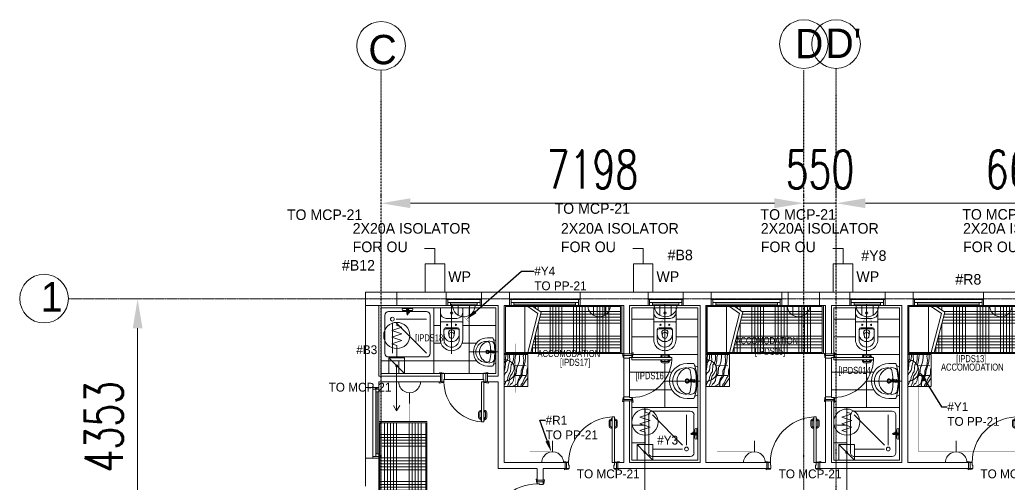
# Model space of a CAD drawing. Header units: metres. Extents: x 85953 to 212055, y -1481497 to -1363692.
# Drawn here: x 94462 to 111294, y -1373723 to -1365834 of the extents above; entities that cross this region are included whole.
import ezdxf
from ezdxf import colors
from ezdxf.entities.mleader import LeaderData, LeaderLine
from ezdxf.math import Vec2, Vec3

# ---------------------------------------------------------------- set-up
doc = ezdxf.new("R2010")
doc.units = ezdxf.units.M
doc.linetypes.add('CENTER', pattern=[2, 1.25, -0.25, 0.25, -0.25])
doc.linetypes.add('DASHDOT', pattern=[25.4, 12.7, -6.35, 0, -6.35])
doc.layers.get('Defpoints').update_dxf_attribs({"lineweight": 0})
for name, color, linetype, lineweight in [('72_EGR_BASE_TEXT', 8, 'Continuous', 0), ('Aluminum', 8, 'Continuous', 0), ('AxisBalloons_2', 8, 'Continuous', 0), ('car', 8, 'Continuous', 0), ('Dims', 8, 'Continuous', 0), ('Medical Equipment and Furniture', 8, 'Continuous', 0), ('Proj', 8, 'Continuous', 0), ('SANIT', 8, 'Continuous', 0), ('Structure', 8, 'Continuous', 9), ('TEXT', 8, 'Continuous', 0), ('Tiles', 8, 'Continuous', 0), ('Walls', 8, 'Continuous', 0), ('Wooden Joinery', 8, 'Continuous', 0)]:
    doc.layers.add(name, color=color, linetype=linetype, lineweight=lineweight)
doc.layers.add('AMA-SO-POWER', color=7, linetype='Continuous', true_color=0x487e3e)
doc.layers.add('axes', color=8, linetype='Continuous')
for name, color, linetype, lineweight, true_color in [('E-POWR', 7, 'Continuous', 9, 0x487e3e), ('E-POWR-IDEN _1-100_', 7, 'Continuous', 9, 0x487e3e), ('E-PW', 7, 'Continuous', 9, 0x487e3e), ('EXF', 7, 'Continuous', 0, 0x487e3e)]:
    doc.layers.add(name, color=color, linetype=linetype, lineweight=lineweight, true_color=true_color)
doc.styles.add('DIMENSION', font='romans.shx', dxfattribs={"width": 0.7})
doc.styles.add('Optima_5', font='', dxfattribs={"height": 3.001645})
doc.styles.get("Standard").update_dxf_attribs({"font": 'GOTHIC.TTF'})
doc.styles.add('X3G_ENTITY_2587EA', font='swisscl.ttf', dxfattribs={"height": 200})
doc.styles.get('Optima_5').set_extended_font_data('Optima')
doc.dimstyles.new('D500', dxfattribs={"dimtxt": 650, "dimasz": 500, "dimexe": 150, "dimexo": 100, "dimgap": 250, "dimtad": 1, "dimdec": 0, "dimtxsty": 'DIMENSION', "dimcen": 100, "dimdle": 150, "dimclrd": 250, "dimclre": 250, "dimclrt": 7, "dimadec": 0, "dimazin": 0, "dimtfac": 1, "dimtdec": 0, "dimtmove": 0, "dimatfit": 3, "dimfxl": 1, "dimlwd": 5, "dimlwe": 5, "dimarcsym": 0})

# ---------------------------------------------------------------- blocks, each defined once
blk = doc.blocks.new('NORMAL SOCKET')
at = {"layer": 'E-POWR'}
for p, q in [((0, 308), (0, 615)), ((-308, 0), (308, 0))]:
    blk.add_line(p, q, dxfattribs=at)
blk.add_ellipse((0, 0), major_axis=(33, 306), ratio=1, start_param=4.81904, end_param=7.960633, dxfattribs=at)
blk = doc.blocks.new('GI-041_dwg_E-SKT2-3902840-GI-041')
at = {"layer": 'E-POWR'}
blk.add_line((0.198, 0), (-0.198, 0), dxfattribs=at)
at = {"layer": 'E-PW'}
for p, q in [((-0.088, 0.177), (-0.088, 0.394)), ((0.088, 0.177), (0.088, 0.394)), ((-0.147, 0), (0.147, 0))]:
    blk.add_line(p, q, dxfattribs=at)
blk.add_arc((0, 0), 0.197, 0.0142, 180.0142, dxfattribs=at)
blk = doc.blocks.new('GI-041_dwg__U120-3902841-GI-041')
at = {"layer": 'E-POWR', "flags": 128}
blk.add_lwpolyline([(0.2354, 0.1613), (0.2354, 0.0786), (0.1145, 0.0786)], dxfattribs=at)
blk.add_lwpolyline([(-0.1145, 0), (0.1145, 0), (0.1145, 0.1572), (-0.1145, 0.1572)], close=True, dxfattribs=at)
blk = doc.blocks.new('WALL OUTLET')
at = {"layer": 'E-POWR', "extrusion": (9.94399e-05, 4.90741e-07, 1)}
blk.add_line((-193, 0, 0), (193, 0, 0), dxfattribs=at)
blk.add_line((-193, 0, 0), (193, 0, 0), dxfattribs=at)
at = {"layer": 'E-POWR', "extrusion": (9.94399e-05, 4.90741e-07, 1), "elevation": 0}
for points in [[(-97, 0), (-97, 168)], [(97, 0), (97, 168)]]:
    blk.add_lwpolyline(points, dxfattribs=at)
at = {"layer": 'E-POWR', "extrusion": (9.94399e-05, 4.90741e-07, 1)}
blk.add_arc((0, 0, 0), 193, 359.9963, 179.9963, dxfattribs=at)
blk = doc.blocks.new('E-WATER HEATER SKT')
at = {"layer": 'E-POWR'}
h = blk.add_hatch(color=256, dxfattribs=at)
h.dxf.hatch_style = 1
h.paths.add_polyline_path([(-0.415, 0.002, 1), (-0.443, 0.002, 1)])
for p, q in [((-0.541, -0.111), (-0.541, 0.114)), ((-0.541, 0.114), (-0.316, 0.114))]:
    blk.add_line(p, q, dxfattribs=at)
blk.add_lwpolyline([(-0.541, 0.114), (-0.316, 0.114), (-0.316, -0.111), (-0.541, -0.111)], close=True, dxfattribs=at)
for points in [[(-0.421, 0.01), (-0.316, 0.114)], [(-0.14, 0), (-0.316, 0)], [(-0.14, 0), (-0.117, 0.072), (-0.093, 0)], [(-0.14, 0), (-0.117, 0.072), (-0.07, -0.072), (-0.023, 0.072), (0.023, -0.072), (0.07, 0.072), (0.117, -0.072), (0.14, 0), (0.186, 0)], [(-0.093, 0), (-0.07, -0.072), (-0.047, 0)], [(-0.047, 0), (-0.023, 0.072), (0, 0)], [(0, 0), (0.023, -0.072), (0.047, 0)], [(0.047, 0), (0.07, 0.072), (0.093, 0)], [(0.093, 0), (0.117, -0.072), (0.14, 0)], [(-0.541, -0.111), (-0.437, -0.006)]]:
    blk.add_lwpolyline(points, dxfattribs=at)
for centre, radius in [((0, 0), 0.186), ((-0.429, 0.002), 0.0137)]:
    blk.add_circle(centre, radius, dxfattribs=at)
blk = doc.blocks.new('arrow')
at = {"layer": 'E-POWR'}
for points in [[(139990, -1398285), (140758, -1398285), (140758, -1398285)], [(140758, -1398285), (140667, -1398232)], [(140758, -1398285), (140667, -1398337)]]:
    blk.add_lwpolyline(points, dxfattribs=at)
blk = doc.blocks.new('Bedside')
at = {"layer": 'Medical Equipment and Furniture'}
for p, q in [((-470528, -309418), (-470528, -308878)), ((-470528, -308878), (-470128, -308878)), ((-470128, -309418), (-470128, -308878)), ((-470528, -309418), (-470128, -309418))]:
    blk.add_line(p, q, dxfattribs=at)
for points in [[(-470528, -309025), (-470428, -308878)], [(-470528, -309204), (-470512, -309154), (-470512, -309095), (-470504, -309052), (-470475, -309017), (-470439, -308935), (-470417, -308908), (-470409, -308878)], [(-470492, -309418), (-470490, -309379), (-470485, -309295), (-470444, -309166), (-470440, -309162), (-470432, -309061), (-470377, -308980)], [(-470461, -309418), (-470453, -309391), (-470461, -309322), (-470453, -309233), (-470417, -309144), (-470417, -309083), (-470390, -309037), (-470369, -308999), (-470348, -308921), (-470315, -308901), (-470277, -308879), (-470276, -308878)], [(-470377, -308980), (-470361, -308935), (-470361, -308895), (-470348, -308878)], [(-470330, -309418), (-470315, -309378), (-470310, -309315), (-470293, -309248), (-470299, -309172), (-470266, -309099), (-470233, -309059), (-470215, -308997), (-470212, -308952), (-470195, -308910), (-470188, -308886), (-470185, -308878)], [(-470294, -309036), (-470288, -308976), (-470263, -308935), (-470237, -308917), (-470220, -308883), (-470220, -308882)], [(-470212, -309094), (-470188, -309030), (-470182, -308982), (-470157, -308959), (-470139, -308910), (-470128, -308906)], [(-470392, -309418), (-470390, -309385), (-470386, -309313), (-470355, -309216), (-470343, -309203), (-470334, -309096), (-470294, -309036)], [(-470294, -309418), (-470291, -309413), (-470290, -309390), (-470287, -309332), (-470266, -309266), (-470246, -309243), (-470237, -309130), (-470211, -309092)], [(-470220, -309418), (-470220, -309391), (-470226, -309327), (-470215, -309279), (-470195, -309223), (-470195, -309196), (-470185, -309154), (-470171, -309127), (-470150, -309109), (-470136, -309082), (-470128, -309055)], [(-470192, -309418), (-470190, -309396), (-470188, -309350), (-470177, -309316), (-470152, -309288), (-470147, -309258), (-470139, -309164), (-470128, -309148)], [(-470157, -309418), (-470153, -309411), (-470150, -309358), (-470148, -309317), (-470141, -309296), (-470128, -309281)]]:
    blk.add_lwpolyline(points, dxfattribs=at)
blk = doc.blocks.new('bed domestic1')
at = {"layer": 'Medical Equipment and Furniture'}
for p, q in [((-472128, -309435), (-470128, -309435)), ((-472128, -309435), (-472128, -310255)), ((-472108, -309455), (-470148, -309455)), ((-472108, -309455), (-472108, -310235)), ((-471908, -309455), (-471908, -310235)), ((-471858, -309455), (-471858, -310235)), ((-471808, -309455), (-471808, -310235)), ((-471758, -309455), (-471758, -310235)), ((-471708, -309455), (-471708, -310235)), ((-471508, -309455), (-471508, -310235)), ((-471458, -309455), (-471458, -310235)), ((-471408, -309455), (-471408, -310235)), ((-471358, -309455), (-471358, -310235)), ((-471308, -309455), (-471308, -310235)), ((-471108, -309455), (-471108, -310235)), ((-471058, -309455), (-471058, -310235)), ((-471008, -309455), (-471008, -310235)), ((-470958, -309455), (-470958, -310235)), ((-470908, -309455), (-470908, -310235)), ((-470579, -309455), (-470757, -310143)), ((-470708, -309455), (-470708, -309952)), ((-470528, -309455), (-470700, -310121)), ((-470658, -309455), (-470658, -309758)), ((-470608, -309455), (-470608, -309564)), ((-470478, -309455), (-470478, -310235)), ((-470148, -309455), (-470148, -310235)), ((-470128, -309435), (-470128, -310255)), ((-472108, -309535), (-470600, -309535)), ((-472108, -309585), (-470613, -309585)), ((-472108, -309635), (-470626, -309635)), ((-472108, -309685), (-470639, -309685)), ((-472108, -309735), (-470652, -309735)), ((-472108, -309955), (-470708, -309955)), ((-472108, -310005), (-470721, -310005)), ((-472108, -310055), (-470734, -310055)), ((-472108, -310105), (-470747, -310105)), ((-472108, -310155), (-470739, -310155)), ((-470618, -310235), (-470757, -310143)), ((-470708, -310176), (-470708, -310235)), ((-470528, -310235), (-470700, -310121)), ((-472128, -310255), (-470128, -310255)), ((-472108, -310235), (-470148, -310235)), ((-470658, -310209), (-470658, -310235))]:
    blk.add_line(p, q, dxfattribs=at)
blk = doc.blocks.new('PORTE9010')
at = {"layer": 'Wooden Joinery'}
for p, q in [((-0.351, 1.138), (-0.351, 1.048)), ((-0.331, 1.138), (-0.331, 1.048)), ((-0.311, 1.168), (-0.321, 1.168)), ((-0.311, 1.148), (-0.321, 1.148)), ((-0.311, 1.038), (-0.321, 1.038)), ((-0.311, 1.018), (-0.321, 1.018)), ((-0.311, 1.178), (-0.311, 1.138)), ((-0.301, 1.178), (-0.311, 1.178)), ((-0.301, 1.138), (-0.311, 1.138)), ((-0.311, 1.038), (-0.311, 1.018)), ((-0.261, 1.178), (-0.251, 1.178)), ((-0.261, 1.138), (-0.251, 1.138)), ((-0.251, 1.178), (-0.251, 1.138)), ((-0.251, 1.168), (-0.241, 1.168)), ((-0.251, 1.148), (-0.241, 1.148)), ((-0.251, 1.038), (-0.241, 1.038)), ((-0.251, 1.038), (-0.251, 1.018)), ((-0.251, 1.018), (-0.241, 1.018)), ((-0.231, 1.138), (-0.231, 1.048)), ((-0.211, 1.138), (-0.211, 1.048))]:
    blk.add_line(p, q, dxfattribs=at)
for points in [[(-0.261, 0.429), (-0.261, 1.208), (-0.301, 1.208), (-0.301, 0.429)], [(-0.311, 0.429), (-0.311, 0.439), (-0.381, 0.449), (-0.381, 0.429)], [(0.489, 0.429), (0.489, 0.439), (0.559, 0.449), (0.559, 0.429)], [(-0.301, 0.329), (-0.301, 0.319), (-0.371, 0.309), (-0.371, 0.329)], [(0.479, 0.329), (0.479, 0.319), (0.549, 0.309), (0.549, 0.329)]]:
    blk.add_lwpolyline(points, close=True, dxfattribs=at)
for points in [[(-0.336, 0.429), (-0.336, 0.329), (-0.361, 0.329), (-0.361, 0.429), (-0.336, 0.429)], [(-0.336, 0.429), (-0.301, 0.429), (-0.301, 0.389), (-0.291, 0.389), (-0.291, 0.329), (-0.336, 0.329), (-0.336, 0.429)], [(0.514, 0.429), (0.479, 0.429), (0.479, 0.389), (0.469, 0.389), (0.469, 0.329), (0.514, 0.329), (0.514, 0.429)], [(0.514, 0.429), (0.514, 0.329), (0.539, 0.329), (0.539, 0.429), (0.514, 0.429)]]:
    blk.add_lwpolyline(points, dxfattribs=at)
for centre, radius, start, end in [((-0.301, 0.429), 0.78, 0, 87.0605), ((-0.321, 1.138), 0.03, 90, 180), ((-0.321, 1.048), 0.03, 180, 270), ((-0.321, 1.138), 0.01, 90, 180), ((-0.321, 1.048), 0.01, 180, 270), ((-0.241, 1.138), 0.03, 0, 90), ((-0.241, 1.138), 0.01, 0, 90), ((-0.241, 1.048), 0.01, 270, 0), ((-0.241, 1.048), 0.03, 270, 0)]:
    blk.add_arc(centre, radius, start, end, dxfattribs=at)
blk = doc.blocks.new('lav-manta 60')
at = {"layer": 'SANIT'}
for p, q in [((-0.266, -0.053), (-0.236, 0)), ((-0.236, 0), (0.236, 0)), ((0, 0.04), (0, -0.56)), ((0.266, -0.053), (0.236, 0)), ((-0.3, -0.079), (-0.3, -0.18)), ((-0.218, -0.084), (-0.238, -0.154)), ((-0.015, -0.147), (-0.02, -0.064)), ((0.027, -0.121), (-0.008, -0.067)), ((0.039, -0.114), (0.009, -0.058)), ((0.015, -0.147), (0.017, -0.106)), ((0.019, -0.077), (0.02, -0.064)), ((0.218, -0.084), (0.238, -0.154)), ((0.3, -0.079), (0.3, -0.18))]:
    blk.add_line(p, q, dxfattribs=at)
for centre, radius, start, end in [((-0.28, -0.079), 0.02, 109.8229, 180), ((0, -0.856), 0.846, 70.1771, 109.8229), ((-0.165, -0.189), 0.06, 102.0883, 174.8142), ((-0.161, -0.101), 0.06, 101.8086, 164.0794), ((0, -0.957), 0.846, 91.1572, 102.0883), ((0, -0.87), 0.846, 78.1914, 101.8086), ((0, -0.18), 0.035, 115.3106, 64.6894), ((0, -0.18), 0.0275, 117.1496, 62.8504), ((0, -0.062), 0.025, 320.7474, 220.368), ((0, -0.062), 0.02, 353.2671, 186.682), ((0, -0.147), 0.015, 180, 0), ((0, -0.062), 0.00966, 25.4127, 215.9577), ((0, -0.957), 0.846, 88.5486, 88.844), ((0.033, -0.118), 0.00666, 210.6852, 30.6852), ((0, -0.957), 0.846, 77.9117, 87.4274), ((0.161, -0.101), 0.06, 15.9206, 78.1914), ((0.165, -0.189), 0.06, 5.1858, 77.9117), ((0.28, -0.079), 0.02, 0, 70.1771), ((0, -0.18), 0.3, 180, 0), ((0, -0.204), 0.225, 174.8142, 5.1858), ((0, -0.128), 0.225, 190.6097, 349.3903)]:
    blk.add_arc(centre, radius, start, end, dxfattribs=at)
blk = doc.blocks.new('WC manta')
at = {"layer": 'SANIT'}
for p, q in [((-0.13, 0.18), (-0.13, -0.18)), ((-0.12, 0.19), (0.41, 0.19)), ((0.109, 0.18), (0.109, -0.18)), ((-0.18, 0), (0.65, 0)), ((0.05, 0.09), (0.05, -0.09)), ((0.209, 0.1), (0.209, -0.1)), ((0.229, 0.1), (0.229, -0.1)), ((0.239, 0.13), (0.41, 0.13)), ((0.296, 0.051), (0.358, 0.039)), ((0.239, -0.13), (0.41, -0.13)), ((0.296, -0.051), (0.358, -0.039)), ((-0.12, -0.19), (0.41, -0.19))]:
    blk.add_line(p, q, dxfattribs=at)
for centre, radius in [((-0.04, 0), 0.02), ((0.159, 0.075), 0.01), ((0.159, -0.075), 0.01)]:
    blk.add_circle(centre, radius, dxfattribs=at)
for centre, radius, start, end in [((-0.12, 0.18), 0.01, 90, 180), ((-0.05, 0.09), 0.1, 0, 90), ((0.119, 0.18), 0.01, 90, 180), ((0.41, 0), 0.19, 270, 90), ((0.239, 0.1), 0.03, 90, 180), ((0.259, 0.1), 0.03, 90, 180), ((0.303, 0), 0.0588, 141.525, 218.475), ((0.288, 0.012), 0.04, 79.4289, 141.525), ((0.345, 0), 0.0588, 166.4176, 193.5824), ((0.327, 0.004), 0.04, 79.4289, 166.4176), ((0.315, 0), 0.13, 270, 90), ((0.351, 0), 0.04, 280.5711, 79.4289), ((0.41, 0), 0.13, 270, 90), ((-0.05, -0.09), 0.1, 270, 0), ((0.239, -0.1), 0.03, 180, 270), ((0.259, -0.1), 0.03, 180, 270), ((0.288, -0.012), 0.04, 218.475, 280.5711), ((0.327, -0.004), 0.04, 193.5824, 280.5711), ((-0.12, -0.18), 0.01, 180, 270), ((0.119, -0.18), 0.01, 180, 270)]:
    blk.add_arc(centre, radius, start, end, dxfattribs=at)
blk = doc.blocks.new('A$C26754117')
at = {"layer": 'car'}
for p, q in [((750, 820), (90, 820)), ((90, 720), (750, 720))]:
    blk.add_line(p, q, dxfattribs=at)
at = {"layer": 'Wooden Joinery'}
for p, q in [((710, 191), (700, 191)), ((710, 171), (700, 171)), ((710, 171), (710, 191)), ((770, 191), (780, 191)), ((770, 171), (770, 191)), ((770, 171), (780, 171)), ((670, 71), (670, 161)), ((690, 71), (690, 161)), ((710, 61), (700, 61)), ((710, 41), (700, 41)), ((710, 31), (710, 71)), ((720, 71), (710, 71)), ((720, 31), (710, 31)), ((760, 71), (770, 71)), ((760, 31), (770, 31)), ((770, 31), (770, 71)), ((770, 61), (780, 61)), ((770, 41), (780, 41)), ((790, 71), (790, 161)), ((810, 71), (810, 161))]:
    blk.add_line(p, q, dxfattribs=at)
for points in [[(70, 680), (70, 670), (0, 660), (0, 680)], [(80, 820), (80, 830), (10, 840), (10, 820)], [(720, 680), (720, 1), (760, 1), (760, 680)], [(760, 820), (760, 830), (830, 840), (830, 820)], [(770, 680), (770, 670), (840, 660), (840, 680)]]:
    blk.add_lwpolyline(points, close=True, dxfattribs=at)
for points in [[(45, 680), (45, 820), (20, 820), (20, 680), (45, 680)], [(45, 680), (80, 680), (80, 720), (90, 720), (90, 820), (45, 820), (45, 680)], [(795, 680), (760, 680), (760, 720), (750, 720), (750, 820), (795, 820), (795, 680)], [(795, 680), (795, 820), (820, 820), (820, 680), (795, 680)]]:
    blk.add_lwpolyline(points, dxfattribs=at)
for centre, radius, start, end in [((760, 680), 680, 180, 266.6277), ((700, 161), 30, 90, 180), ((700, 161), 10, 90, 180), ((780, 161), 30, 0, 90), ((780, 161), 10, 0, 90), ((700, 71), 30, 180, 270), ((700, 71), 10, 180, 270), ((780, 71), 10, 270, 0), ((780, 71), 30, 270, 0)]:
    blk.add_arc(centre, radius, start, end, dxfattribs=at)
blk = doc.blocks.new('SHOWER TRAY 80x80')
at = {"layer": 'SANIT'}
for p, q in [((0, 0), (0, 0.8)), ((0.8, 0.8), (0, 0.8)), ((0.8, 0), (0.8, 0.8)), ((0.057, 0.412), (0.057, 0.686)), ((0.114, 0.743), (0.686, 0.743)), ((0.229, 0.629), (0.686, 0.629)), ((0.743, 0.114), (0.743, 0.686)), ((0.01, 0.455), (0.01, 0.475)), ((0.016, 0.475), (0.01, 0.475)), ((0.012, 0.455), (0.01, 0.455)), ((0.012, 0.335), (0.012, 0.465)), ((0.042, 0.413), (0.042, 0.465)), ((0.171, 0.114), (0.171, 0.571)), ((0.229, 0.571), (0.686, 0.114)), ((0.11, 0.4), (0, 0.4)), ((0.01, 0.345), (0.01, 0.325)), ((0.012, 0.345), (0.01, 0.345)), ((0.016, 0.325), (0.01, 0.325)), ((0.067, 0.373), (0.027, 0.394)), ((0.089, 0.41), (0.032, 0.414)), ((0.041, 0.387), (0.032, 0.386)), ((0.072, 0.381), (0.033, 0.406)), ((0.042, 0.335), (0.042, 0.386)), ((0.057, 0.114), (0.057, 0.378)), ((0.061, 0.388), (0.089, 0.389)), ((0, 0), (0.8, 0)), ((0.114, 0.057), (0.686, 0.057))]:
    blk.add_line(p, q, dxfattribs=at)
blk.add_circle((0.171, 0.629), 0.0286, dxfattribs=at)
for centre, radius, start, end in [((0.114, 0.686), 0.0571, 90, 180), ((0.686, 0.686), 0.0571, 360, 90), ((0, 0.475), 0.01, 0, 90), ((0, 0.455), 0.01, 270, 0), ((0.027, 0.465), 0.015, 0, 180), ((0, 0.345), 0.01, 0, 90), ((0, 0.325), 0.01, 270, 0), ((0.03, 0.4), 0.0175, 49.632, 309.2526), ((0.027, 0.335), 0.015, 180, 0), ((0.03, 0.4), 0.014, 83.2671, 276.7329), ((0.03, 0.4), 0.00676, 54.0423, 244.5873), ((0.069, 0.377), 0.00467, 239.3148, 59.3148), ((0.089, 0.4), 0.0105, 270, 90), ((0.114, 0.114), 0.0571, 180, 270), ((0.686, 0.114), 0.0571, 270, 360)]:
    blk.add_arc(centre, radius, start, end, dxfattribs=at)
blk = doc.blocks.new('*D35')
at = {"layer": 'Defpoints', "color": 0, "transparency": 16777216}
for p in [(96469, -1370585, -2), (96469, -1370585), (96669, -1374938, -2)]:
    blk.add_point(p, dxfattribs=at)
at = {"layer": 'Dims', "color": 250, "linetype": 'Continuous', "lineweight": 5, "transparency": 16777216}
for p, q in [((96369, -1370585), (96319, -1370585)), ((96469, -1374438), (96469, -1371085)), ((96569, -1374938), (96319, -1374938))]:
    blk.add_line(p, q, dxfattribs=at)
at = {"layer": 'Dims', "color": 250, "transparency": 16777216}
for points in [[(96386, -1371085), (96553, -1371085), (96469, -1370585)], [(96386, -1374438), (96553, -1374438), (96469, -1374938)]]:
    blk.add_solid(points, dxfattribs=at)
at = {"layer": 'Dims', "color": 7, "lineweight": 0, "transparency": 16777216, "insert": (95894, -1372761), "char_height": 650, "attachment_point": 5, "rotation": 90, "style": 'DIMENSION'}
blk.add_mtext('4353', dxfattribs=at)
blk = doc.blocks.new('*D48')
at = {"layer": 'Defpoints', "color": 0, "transparency": 16777216}
for p in [(100615, -1368957, 2), (107813, -1368957, 0), (107813, -1368957)]:
    blk.add_point(p, dxfattribs=at)
at = {"layer": 'Dims', "color": 250, "linetype": 'Continuous', "lineweight": 5, "transparency": 16777216}
for p, q in [((100615, -1368857), (100615, -1368807)), ((107813, -1368857), (107813, -1368807)), ((101115, -1368957), (107313, -1368957))]:
    blk.add_line(p, q, dxfattribs=at)
at = {"layer": 'Dims', "color": 250, "transparency": 16777216}
for points in [[(101115, -1368873), (101115, -1369040), (100615, -1368957)], [(107313, -1368873), (107313, -1369040), (107813, -1368957)]]:
    blk.add_solid(points, dxfattribs=at)
at = {"layer": 'Dims', "color": 7, "lineweight": 0, "transparency": 16777216, "insert": (104214, -1368382), "char_height": 650, "attachment_point": 5, "style": 'DIMENSION'}
blk.add_mtext('7198', dxfattribs=at)
blk = doc.blocks.new('*D37')
at = {"layer": 'Defpoints', "color": 0, "transparency": 16777216}
for p in [(108363, -1368957), (115013, -1368957), (115013, -1368957)]:
    blk.add_point(p, dxfattribs=at)
at = {"layer": 'Dims', "color": 250, "linetype": 'Continuous', "lineweight": 5, "transparency": 16777216}
for p, q in [((108363, -1368857), (108363, -1368807)), ((115013, -1368857), (115013, -1368807)), ((108863, -1368957), (114513, -1368957))]:
    blk.add_line(p, q, dxfattribs=at)
at = {"layer": 'Dims', "color": 250, "transparency": 16777216}
for points in [[(108863, -1368873), (108863, -1369040), (108363, -1368957)], [(114513, -1368873), (114513, -1369040), (115013, -1368957)]]:
    blk.add_solid(points, dxfattribs=at)
at = {"layer": 'Dims', "color": 7, "lineweight": 0, "transparency": 16777216, "insert": (111688, -1368382), "char_height": 650, "attachment_point": 5, "style": 'DIMENSION'}
blk.add_mtext('6650', dxfattribs=at)
blk = doc.blocks.new('*D49')
at = {"layer": 'Defpoints', "color": 0, "transparency": 16777216}
for p in [(107813, -1368957), (108363, -1368957, -2), (108363, -1368957)]:
    blk.add_point(p, dxfattribs=at)
at = {"layer": 'Dims', "color": 250, "linetype": 'Continuous', "lineweight": 5, "transparency": 16777216}
for p, q in [((107813, -1368857), (107813, -1368807)), ((108363, -1368857), (108363, -1368807)), ((107313, -1368957), (106813, -1368957)), ((107813, -1368957), (108363, -1368957)), ((108863, -1368957), (109363, -1368957))]:
    blk.add_line(p, q, dxfattribs=at)
at = {"layer": 'Dims', "color": 250, "transparency": 16777216}
for points in [[(107313, -1368873), (107313, -1369040), (107813, -1368957)], [(108863, -1368873), (108863, -1369040), (108363, -1368957)]]:
    blk.add_solid(points, dxfattribs=at)
at = {"layer": 'Dims', "color": 7, "lineweight": 0, "transparency": 16777216, "insert": (108088, -1368382), "char_height": 650, "attachment_point": 5, "style": 'DIMENSION'}
blk.add_mtext('550', dxfattribs=at)

msp = doc.modelspace()

# ---------------------------------------------------------------- linework, layer by layer
at = {"layer": 'Aluminum'}
for p, q in [((102324.3, -1370597.7, -0.1), (101724.3, -1370597.7, -0.1)), ((102324.3, -1370697.7, -0.1), (101724.3, -1370697.7, -0.1)), ((101749.3, -1370597.7, -0.1), (101749.3, -1370697.7, -0.1)), ((102299.3, -1370647.7, -0.1), (101749.3, -1370647.7, -0.1)), ((101799.3, -1370647.7, -0.1), (101799.3, -1370697.7, -0.1)), ((101799.3, -1370672.7, -0.1), (102249.3, -1370672.7, -0.1)), ((102249.3, -1370647.7, -0.1), (102249.3, -1370697.7, -0.1)), ((102299.3, -1370597.7, -0.1), (102299.3, -1370697.7, -0.1)), ((104002.3, -1370597.7, -0.1), (102802.3, -1370597.7, -0.1)), ((104002.3, -1370697.7, -0.1), (102802.3, -1370697.7, -0.1)), ((102827.3, -1370597.7, -0.1), (102827.3, -1370697.7, -0.1)), ((103977.3, -1370647.7, -0.1), (102827.3, -1370647.7, -0.1)), ((102877.3, -1370647.7, -0.1), (102877.3, -1370697.7, -0.1)), ((102877.3, -1370672.7, -0.1), (103927.3, -1370672.7, -0.1)), ((103927.3, -1370647.7, -0.1), (103927.3, -1370697.7, -0.1)), ((103977.3, -1370597.7, -0.1), (103977.3, -1370697.7, -0.1)), ((105760.3, -1370597.7, -0.1), (105160.3, -1370597.7, -0.1)), ((105760.3, -1370697.7, -0.1), (105160.3, -1370697.7, -0.1)), ((105185.3, -1370597.7, -0.1), (105185.3, -1370697.7, -0.1)), ((105735.3, -1370647.7, -0.1), (105185.3, -1370647.7, -0.1)), ((105235.3, -1370647.7, -0.1), (105235.3, -1370697.7, -0.1)), ((105235.3, -1370672.7, -0.1), (105685.3, -1370672.7, -0.1)), ((105685.3, -1370647.7, -0.1), (105685.3, -1370697.7, -0.1)), ((105735.3, -1370597.7, -0.1), (105735.3, -1370697.7, -0.1)), ((107438.3, -1370597.7, -0.1), (106238.3, -1370597.7, -0.1)), ((107438.3, -1370697.7, -0.1), (106238.3, -1370697.7, -0.1)), ((106263.3, -1370597.7, -0.1), (106263.3, -1370697.7, -0.1)), ((107413.3, -1370647.7, -0.1), (106263.3, -1370647.7, -0.1)), ((106313.3, -1370647.7, -0.1), (106313.3, -1370697.7, -0.1)), ((106313.3, -1370672.7, -0.1), (107363.3, -1370672.7, -0.1)), ((107363.3, -1370647.7, -0.1), (107363.3, -1370697.7, -0.1)), ((107413.3, -1370597.7, -0.1), (107413.3, -1370697.7, -0.1)), ((109196.3, -1370597.7, -0.1), (108596.3, -1370597.7, -0.1)), ((109196.3, -1370697.7, -0.1), (108596.3, -1370697.7, -0.1)), ((108621.3, -1370597.7, -0.1), (108621.3, -1370697.7, -0.1)), ((109171.3, -1370647.7, -0.1), (108621.3, -1370647.7, -0.1)), ((108671.3, -1370647.7, -0.1), (108671.3, -1370697.7, -0.1)), ((108671.3, -1370672.7, -0.1), (109121.3, -1370672.7, -0.1)), ((109121.3, -1370647.7, -0.1), (109121.3, -1370697.7, -0.1)), ((109171.3, -1370597.7, -0.1), (109171.3, -1370697.7, -0.1)), ((110874.3, -1370597.7, -0.1), (109674.3, -1370597.7, -0.1)), ((110874.3, -1370697.7, -0.1), (109674.3, -1370697.7, -0.1)), ((109699.3, -1370597.7, -0.1), (109699.3, -1370697.7, -0.1)), ((110849.3, -1370647.7, -0.1), (109699.3, -1370647.7, -0.1)), ((109749.3, -1370647.7, -0.1), (109749.3, -1370697.7, -0.1)), ((109749.3, -1370672.7, -0.1), (110799.3, -1370672.7, -0.1)), ((110799.3, -1370647.7, -0.1), (110799.3, -1370697.7, -0.1)), ((110849.3, -1370597.7, -0.1), (110849.3, -1370697.7, -0.1)), ((100475.3, -1372094.7, -0.1), (100475.3, -1373294.7, -0.1)), ((100575.3, -1372094.7, -0.1), (100575.3, -1373294.7, -0.1)), ((100475.3, -1372119.7, -0.1), (100575.3, -1372119.7, -0.1)), ((100525.3, -1372119.7, -0.1), (100525.3, -1373269.7, -0.1)), ((100525.3, -1372169.7, -0.1), (100575.3, -1372169.7, -0.1)), ((100550.3, -1373219.7, -0.1), (100550.3, -1372169.7, -0.1)), ((100475.3, -1373269.7, -0.1), (100575.3, -1373269.7, -0.1)), ((100525.3, -1373219.7, -0.1), (100575.3, -1373219.7, -0.1))]:
    msp.add_line(p, q, dxfattribs=at)
at = {"layer": 'axes', "linetype": 'DASHDOT'}
for p, q in [((100615.3, -1477267.4, 4.6), (100615.3, -1366691.8, 4.6)), ((107813.3, -1477267.4, 2.3), (107813.3, -1366691.8, 2.3)), ((108363.3, -1477267.3, -0.1), (108363.3, -1366661.8, -0.1))]:
    msp.add_line(p, q, dxfattribs=at)
at = {"layer": 'axes', "linetype": 'CENTER', "lineweight": 0}
msp.add_line((119073.3, -1370585.2, -0.1), (95290.3, -1370585.2, -0.1), dxfattribs=at)
at = {"layer": 'AxisBalloons_2', "color": 1}
for centre in [(100615.3, -1366277.9, 4.6), (107813.3, -1366247.9, -0.1), (108363.3, -1366247.9, -0.1), (94876.4, -1370580.8, 2.3)]:
    msp.add_circle(centre, 413.9, dxfattribs=at)
at = {"layer": 'E-POWR', "const_width": 3, "elevation": -4.8}
for points in [[(103535.7, -1373188.1), (103145.6, -1373188.1), (103145.6, -1374491.4), (101657.9, -1374485.4), (101100.3, -1374485.4), (101100.3, -1372182.3), (102898.7, -1372182.3), (102898.7, -1371346.8), (106334.7, -1371346.8), (106334.7, -1373188.1), (106971.7, -1373188.1)], [(109770.7, -1371805), (109770.7, -1373188.1), (111519.9, -1373188.1), (111519.9, -1372182.3), (114645.3, -1372182.3), (114645.3, -1374488.9), (113949.4, -1374485.8), (113949.4, -1374959.5), (112563.9, -1374959.5), (112563.9, -1375764.1), (111264.9, -1375764.1), (111264.9, -1375655.9), (111264.9, -1375298.5)]]:
    msp.add_lwpolyline(points, dxfattribs=at)
at = {"layer": 'EXF', "const_width": 3}
msp.add_lwpolyline([(102024.3, -1370891.1), (102024.3, -1370891.1), (102111.4, -1370978.3), (105374.1, -1370978.3), (105461.3, -1370891.1), (105548.4, -1370978.3), (108810.1, -1370978.3), (108897.3, -1370891.1), (108984.4, -1370978.3), (112246.1, -1370978.3)], dxfattribs=at)
at = {"layer": 'Proj'}
for p, q in [((101724.3, -1370472.7, -0.1), (102324.3, -1370472.7, -0.1)), ((102802.3, -1370472.7, -0.1), (104002.3, -1370472.7, -0.1)), ((105160.3, -1370472.7, -0.1), (105760.3, -1370472.7, -0.1)), ((106238.3, -1370472.7, -0.1), (107438.3, -1370472.7, -0.1)), ((108596.3, -1370472.7, -0.1), (109196.3, -1370472.7, -0.1)), ((109674.3, -1370472.7, -0.1), (110874.3, -1370472.7, -0.1)), ((100350.3, -1373294.7, -0.1), (100350.3, -1372094.7, -0.1)), ((105107.3, -1372432.7, -0.1), (104887.3, -1372432.7, -0.1)), ((108543.3, -1372432.7, -0.1), (108323.3, -1372432.7, -0.1))]:
    msp.add_line(p, q, dxfattribs=at)
at = {"layer": 'Structure', "elevation": -0.1}
for points in [[(100350.3, -1370697.7), (100880.3, -1370697.7), (100880.3, -1370472.7), (100350.3, -1370472.7)], [(107548.3, -1370697.7), (108078.3, -1370697.7), (108078.3, -1370472.7), (107548.3, -1370472.7)]]:
    msp.add_lwpolyline(points, close=True, dxfattribs=at)
at = {"layer": 'Tiles'}
for p, q in [((102115.3, -1370737.7, -0.1), (102115.3, -1371857.7, -0.1)), ((101625.3, -1371037.7, -0.1), (101515.3, -1371037.7, -0.1)), ((102571.3, -1371037.7, -0.1), (102004.3, -1371037.7, -0.1)), ((105257.3, -1370932.7, -0.1), (104887.3, -1370932.7, -0.1)), ((106007.3, -1370932.7, -0.1), (105637.3, -1370932.7, -0.1)), ((108693.3, -1370932.7, -0.1), (108323.3, -1370932.7, -0.1)), ((109443.3, -1370932.7, -0.1), (109073.3, -1370932.7, -0.1)), ((105257.3, -1371232.7, -0.1), (104887.3, -1371232.7, -0.1)), ((106007.3, -1371232.7, -0.1), (105637.3, -1371232.7, -0.1)), ((108693.3, -1371232.7, -0.1), (108323.3, -1371232.7, -0.1)), ((109443.3, -1371232.7, -0.1), (109073.3, -1371232.7, -0.1)), ((101635, -1371337.7, -0.1), (101515.3, -1371337.7, -0.1)), ((102240, -1371337.7, -0.1), (101995.6, -1371337.7, -0.1)), ((106007.3, -1371532.7, -0.1), (104903, -1371532.7, -0.1)), ((105447.3, -1371532.7, -0.1), (105447.3, -1371467.7, -0.1)), ((105447.3, -1371582.7, -0.1), (105447.3, -1371552.7, -0.1)), ((109443.3, -1371532.7, -0.1), (108339, -1371532.7, -0.1)), ((108883.3, -1371532.7, -0.1), (108883.3, -1371467.7, -0.1)), ((108883.3, -1371582.7, -0.1), (108883.3, -1371552.7, -0.1)), ((100915.3, -1371637.7, -0.1), (100915.3, -1371857.7, -0.1)), ((102240, -1371637.7, -0.1), (101515.3, -1371637.7, -0.1)), ((101515.3, -1371637.7, -0.1), (101515.3, -1371857.7, -0.1)), ((105447.3, -1371652.7, -0.1), (105447.3, -1371622.7, -0.1)), ((105447.3, -1372432.7, -0.1), (105447.3, -1371672.7, -0.1)), ((108883.3, -1371652.7, -0.1), (108883.3, -1371622.7, -0.1)), ((108883.3, -1372432.7, -0.1), (108883.3, -1371672.7, -0.1)), ((105567.5, -1371832.7, -0.1), (104847.3, -1371832.7, -0.1)), ((109003.5, -1371832.7, -0.1), (108283.3, -1371832.7, -0.1)), ((105567.5, -1372132.7, -0.1), (104847.3, -1372132.7, -0.1)), ((109003.5, -1372132.7, -0.1), (108283.3, -1372132.7, -0.1)), ((105107.3, -1372732.7, -0.1), (104887.3, -1372732.7, -0.1)), ((108543.3, -1372732.7, -0.1), (108323.3, -1372732.7, -0.1)), ((105107.3, -1373032.7, -0.1), (104887.3, -1373032.7, -0.1)), ((108543.3, -1373032.7, -0.1), (108323.3, -1373032.7, -0.1))]:
    msp.add_line(p, q, dxfattribs=at)
at = {"layer": 'Tiles', "elevation": -0.1}
for points in [[(101625.3, -1371857.7), (100615.3, -1371857.7), (100615.3, -1370737.7), (102571.3, -1370737.7), (102571.3, -1371857.7), (102425.3, -1371857.7)], [(104887.3, -1371522.7), (104887.3, -1370737.7), (106007.3, -1370737.7), (106007.3, -1373332.7), (104887.3, -1373332.7), (104887.3, -1372322.7)], [(108323.3, -1371522.7), (108323.3, -1370737.7), (109443.3, -1370737.7), (109443.3, -1373332.7), (108323.3, -1373332.7), (108323.3, -1372322.7)]]:
    msp.add_lwpolyline(points, dxfattribs=at)
at = {"layer": 'Walls'}
for p, q in [((100880.3, -1370472.7, -0.1), (101724.3, -1370472.7, -0.1)), ((101724.3, -1370697.7, -0.1), (101724.3, -1370472.7, -0.1)), ((102311.3, -1370472.7, -0.1), (102802.3, -1370472.7, -0.1)), ((102324.3, -1370697.7, -0.1), (102324.3, -1370472.7, -0.1)), ((102802.3, -1370697.7, -0.1), (102802.3, -1370472.7, -0.1)), ((103989.3, -1370472.7, -0.1), (105160.3, -1370472.7, -0.1)), ((104002.3, -1370697.7, -0.1), (104002.3, -1370472.7, -0.1)), ((105160.3, -1370697.7, -0.1), (105160.3, -1370472.7, -0.1)), ((105747.3, -1370472.7, -0.1), (107548.3, -1370472.7, -0.1)), ((105760.3, -1370697.7, -0.1), (105760.3, -1370472.7, -0.1)), ((106238.3, -1370697.7, -0.1), (106238.3, -1370472.7, -0.1)), ((107425.3, -1370472.7, -0.1), (107550.3, -1370472.7, -0.1)), ((107438.3, -1370697.7, -0.1), (107438.3, -1370472.7, -0.1)), ((108078.3, -1370472.7, -0.1), (108596.3, -1370472.7, -0.1)), ((108596.3, -1370697.7, -0.1), (108596.3, -1370472.7, -0.1)), ((109183.3, -1370472.7, -0.1), (109674.3, -1370472.7, -0.1)), ((109196.3, -1370697.7, -0.1), (109196.3, -1370472.7, -0.1)), ((109674.3, -1370697.7, -0.1), (109674.3, -1370472.7, -0.1)), ((110861.3, -1370472.7, -0.1), (112019.3, -1370472.7, -0.1)), ((110874.3, -1370697.7, -0.1), (110874.3, -1370472.7, -0.1)), ((100350.3, -1372094.7, -0.1), (100350.3, -1370697.7, -0.1)), ((100575.3, -1370697.7, -0.1), (100575.3, -1371897.7, -0.1)), ((100880.3, -1370697.7, -0.1), (101724.3, -1370697.7, -0.1)), ((102311.3, -1370697.7, -0.1), (102611.3, -1370697.7, -0.1)), ((102611.3, -1370697.7, -0.1), (102611.3, -1371897.7, -0.1)), ((102711.3, -1370697.7, -0.1), (102802.3, -1370697.7, -0.1)), ((102711.3, -1370697.7, -0.1), (102711.3, -1373372.7, -0.1)), ((103989.3, -1370697.7, -0.1), (104747.3, -1370697.7, -0.1)), ((104747.3, -1370697.7, -0.1), (104747.3, -1371522.7, -0.1)), ((104847.3, -1370697.7, -0.1), (105160.3, -1370697.7, -0.1)), ((104847.3, -1370697.7, -0.1), (104847.3, -1371522.7, -0.1)), ((105747.3, -1370697.7, -0.1), (106047.3, -1370697.7, -0.1)), ((106047.3, -1370697.7, -0.1), (106047.3, -1373372.7, -0.1)), ((106147.3, -1370697.7, -0.1), (106238.3, -1370697.7, -0.1)), ((106147.3, -1370697.7, -0.1), (106147.3, -1373372.7, -0.1)), ((107425.3, -1370697.7, -0.1), (107550.3, -1370697.7, -0.1)), ((108080.3, -1370697.7, -0.1), (108183.3, -1370697.7, -0.1)), ((108183.3, -1370697.7, -0.1), (108183.3, -1371522.7, -0.1)), ((108283.3, -1370697.7, -0.1), (108596.3, -1370697.7, -0.1)), ((108283.3, -1370697.7, -0.1), (108283.3, -1371522.7, -0.1)), ((109183.3, -1370697.7, -0.1), (109483.3, -1370697.7, -0.1)), ((109483.3, -1370697.7, -0.1), (109483.3, -1373372.7, -0.1)), ((109583.3, -1370697.7, -0.1), (109674.3, -1370697.7, -0.1)), ((109583.3, -1370697.7, -0.1), (109583.3, -1373372.7, -0.1)), ((110861.3, -1370697.7, -0.1), (111619.3, -1370697.7, -0.1)), ((104847.3, -1371522.7, -0.1), (104747.3, -1371522.7, -0.1)), ((108283.3, -1371522.7, -0.1), (108183.3, -1371522.7, -0.1)), ((100575.3, -1371897.7, -0.1), (101625.3, -1371897.7, -0.1)), ((101625.3, -1371897.7, -0.1), (101625.3, -1371997.7, -0.1)), ((102425.3, -1371897.7, -0.1), (102425.3, -1371997.7, -0.1)), ((102425.3, -1371897.7, -0.1), (102611.3, -1371897.7, -0.1)), ((100575.3, -1372094.7, -0.1), (100350.3, -1372094.7, -0.1)), ((100575.3, -1372094.7, -0.1), (100575.3, -1371997.7, -0.1)), ((100575.3, -1371997.7, -0.1), (101625.3, -1371997.7, -0.1)), ((102425.3, -1371997.7, -0.1), (102611.3, -1371997.7, -0.1)), ((102611.3, -1371997.7, -0.1), (102611.3, -1373472.7, -0.1)), ((104847.3, -1372322.7, -0.1), (104747.3, -1372322.7, -0.1)), ((104747.3, -1372322.7, -0.1), (104747.3, -1373372.7, -0.1)), ((104847.3, -1372322.7, -0.1), (104847.3, -1373372.7, -0.1)), ((108283.3, -1372322.7, -0.1), (108183.3, -1372322.7, -0.1)), ((108183.3, -1372322.7, -0.1), (108183.3, -1373372.7, -0.1)), ((108283.3, -1372322.7, -0.1), (108283.3, -1373372.7, -0.1)), ((100575.3, -1373294.7, -0.1), (100350.3, -1373294.7, -0.1)), ((100350.3, -1373772.7, -0.1), (100350.3, -1373294.7, -0.1)), ((100575.3, -1373772.7, -0.1), (100575.3, -1373294.7, -0.1)), ((103747.3, -1373372.7, -0.1), (102711.3, -1373372.7, -0.1)), ((103747.3, -1373372.7, -0.1), (103747.3, -1373472.7, -0.1)), ((104747.3, -1373372.7, -0.1), (104647.3, -1373372.7, -0.1)), ((104647.3, -1373372.7, -0.1), (104647.3, -1373472.7, -0.1)), ((106047.3, -1373372.7, -0.1), (104847.3, -1373372.7, -0.1)), ((107183.3, -1373372.7, -0.1), (106147.3, -1373372.7, -0.1)), ((107183.3, -1373372.7, -0.1), (107183.3, -1373472.7, -0.1)), ((108083.3, -1373372.7, -0.1), (108083.3, -1373472.7, -0.1)), ((108183.3, -1373372.7, -0.1), (108083.3, -1373372.7, -0.1)), ((109483.3, -1373372.7, -0.1), (108283.3, -1373372.7, -0.1)), ((110619.3, -1373372.7, -0.1), (109583.3, -1373372.7, -0.1)), ((110619.3, -1373372.7, -0.1), (110619.3, -1373472.7, -0.1)), ((103275.3, -1373472.7, -0.1), (102611.3, -1373472.7, -0.1)), ((103275.3, -1373472.7, -0.1), (103275.3, -1373672.7, -0.1)), ((103747.3, -1373472.7, -0.1), (103375.3, -1373472.7, -0.1)), ((103375.3, -1373472.7, -0.1), (103375.3, -1373672.7, -0.1)), ((107183.3, -1373472.7, -0.1), (104647.3, -1373472.7, -0.1)), ((110619.3, -1373472.7, -0.1), (108083.3, -1373472.7, -0.1)), ((103375.3, -1373672.7, -0.1), (103275.3, -1373672.7, -0.1))]:
    msp.add_line(p, q, dxfattribs=at)

# ---------------------------------------------------------------- block references
at = {"layer": 'AMA-SO-POWER', "color": 85, "xscale": 1200, "yscale": 1200, "zscale": 1200, "rotation": 89.99999999999999}
for p in [(100882.6, -1371207.9, -4.8), (105109.5, -1372682.9, -4.8), (108545.5, -1372682.9, -4.8)]:
    msp.add_blockref('E-WATER HEATER SKT', p, dxfattribs=at)
at = {"layer": 'E-POWR'}
for name, p, xscale, yscale, zscale, rotation in [('GI-041_dwg__U120-3902841-GI-041', (101698.9, -1370229.1, -4.8), 2127.341102341351, 2127.341102341351, 2127.341102341351, 89.99999999978158), ('GI-041_dwg__U120-3902841-GI-041', (105244.9, -1370229.1, 0), 2127.341102341351, 2127.341102341351, 2127.341102341351, 89.99999999978158), ('GI-041_dwg__U120-3902841-GI-041', (108648.8, -1370229.1, 0), 2127.341102341351, 2127.341102341351, 2127.341102341351, 89.99999999978158), ('NORMAL SOCKET', (101100.3, -1371997.7, -4.8), 0.6, 0.6, 0.6, 180.000000000001)]:
    msp.add_blockref(name, p, dxfattribs=dict(at, xscale=xscale, yscale=yscale, zscale=zscale, rotation=rotation))
at = {"layer": 'E-POWR', "xscale": -1, "rotation": 179.997882090106}
for p in [(102024.3, -1370697.7, -4.8), (104327.4, -1370697.7, -2.8), (105460.3, -1370697.7, -4.8), (107723.8, -1370697.7, -2.8), (108896.3, -1370697.7, -4.8), (111167.4, -1370697.7, -2.8)]:
    msp.add_blockref('WALL OUTLET', p, dxfattribs=at)
at = {"layer": 'E-POWR', "color": 85, "rotation": 269.9999727859559}
for p in [(1499165.1, -1231733.3, -4.8), (1503392, -1233208.3, -4.8), (1506828, -1233208.3, -4.8)]:
    msp.add_blockref('arrow', p, dxfattribs=at)
at = {"layer": 'E-POWR', "extrusion": (0, 0, -1), "xscale": -947.6469886575186, "yscale": 947.6469886575187, "zscale": -947.6469886575186, "rotation": 90.26302084102454}
for p in [(-102711.8, -1371804.2, 4.8), (-106147.8, -1371804.2, 4.8), (-109583.8, -1371804.2, 4.8)]:
    msp.add_blockref('GI-041_dwg_E-SKT2-3902840-GI-041', p, dxfattribs=at)
at = {"layer": 'E-POWR', "xscale": 0.6, "yscale": 0.6, "zscale": 0.6}
for p in [(103535.7, -1373372.7, -4.8), (106971.7, -1373372.7, -4.8), (110407.7, -1373372.7, -4.8)]:
    msp.add_blockref('NORMAL SOCKET', p, dxfattribs=at)
at = {"layer": 'Medical Equipment and Furniture'}
for name, p, rotation in [('bed domestic1', (-367416.3, -1680952.3, -0.1), 180), ('bed domestic1', (-363980.3, -1680952.3, -0.1), 180), ('bed domestic1', (-360544.3, -1680952.3, -0.1), 180), ('Bedside', (-367416.3, -1680952.3, -0.1), 180), ('Bedside', (-363980.3, -1680952.3, -0.1), 180), ('Bedside', (-360544.3, -1680952.3, -0.1), 180), ('bed domestic1', (410829.9, -1844800.3, -0.1), 270)]:
    msp.add_blockref(name, p, dxfattribs=dict(at, rotation=rotation))
at = {"layer": 'SANIT'}
for name, p, xscale, yscale, zscale, rotation in [('SHOWER TRAY 80x80', (101515.3, -1370737.7, -0.1), -1125.00003893818, 1125.00003893818, 1125.00003893818, 90), ('WC manta', (101815.3, -1370867.7, -0.1), -1000, 1000, 1000, 90.00000000000007), ('WC manta', (105447.3, -1370867.7, -0.1), 1000, 1000, 1000, 269.9999999999999), ('WC manta', (108883.3, -1370867.7, -0.1), 1000, 1000, 1000, 269.9999999999999), ('lav-manta 60', (102571.3, -1371487.7, -0.1), -800.0000000001787, 800.0000000001787, 800.0000000001787, 270), ('lav-manta 60', (106007.3, -1371982.7, -0.1), -1000, 1000, 1000, 270), ('lav-manta 60', (109443.3, -1371982.7, -0.1), -1000, 1000, 1000, 270), ('SHOWER TRAY 80x80', (106007.3, -1372432.7, -0.1), 1125.00003893818, 1125.00003893818, 1125.00003893818, 180), ('SHOWER TRAY 80x80', (109443.3, -1372432.7, -0.1), 1125.00003893818, 1125.00003893818, 1125.00003893818, 180)]:
    msp.add_blockref(name, p, dxfattribs=dict(at, xscale=xscale, yscale=yscale, zscale=zscale, rotation=rotation))
at = {"layer": 'Wooden Joinery', "rotation": 90}
for p in [(105567.3, -1372342.7, -0.1), (109003.3, -1372342.7, -0.1)]:
    msp.add_blockref('A$C26754117', p, dxfattribs=at)
at = {"layer": 'Wooden Joinery'}
msp.add_blockref('A$C26754117', (101605.3, -1372677.7, -0.1), dxfattribs=at)
at = {"layer": 'Wooden Joinery', "yscale": 1000, "zscale": 1000}
for p, xscale, rotation in [((104286.2, -1373801.5, -0.1), -1000, 359.9999999997332), ((107722.2, -1373801.5, -0.1), -1000, 359.9999999997332), ((111158.2, -1373801.5, -0.1), -1000, 359.9999999997332), ((103704.2, -1374211.6, -0.1), 1000, 90)]:
    msp.add_blockref('PORTE9010', p, dxfattribs=dict(at, xscale=xscale, rotation=rotation))

# ---------------------------------------------------------------- texts
at = {"layer": '72_EGR_BASE_TEXT', "char_height": 120, "attachment_point": 2, "style": 'X3G_ENTITY_2587EA'}
for s, insert in [('[IPDS18]', (101451, -1371187.7, -0.1)), ('ACCOMODATION', (107182.6, -1371234.9, 2.3)), ('[IPDS15]', (107238.8, -1371416.3, 2.3)), ('ACCOMODATION', (103811.9, -1371454.5, 2.3)), ('[IPDS17]', (103918.5, -1371604, 2.3)), ('[IPDS13]', (110664.1, -1371542.8, 2.3)), ('[IPDS014', (108679, -1371741.6, 2.3)), ('ACCOMODATION', (110682.1, -1371686.1, 2.3)), ('[IPDS16]', (105207.4, -1371832.7, -0.1))]:
    msp.add_mtext(s, dxfattribs=dict(at, insert=insert))
at = {"layer": 'E-POWR'}
for p in [(99721.3, -1372163.3, -7.2), (103948.2, -1373638.3, -7.2), (107384.2, -1373638.3, -7.2), (110820.2, -1373638.3, -7.2)]:
    msp.add_text('TO MCP-21', height=150, dxfattribs=at).set_placement(p)
at = {"layer": 'E-POWR', "char_height": 180.1, "attachment_point": 1, "rotation": 360, "line_spacing_factor": 1.047943, "style": 'Optima_5'}
for s, insert in [('TO MCP-21', (99010.4, -1369061.9)), ('TO MCP-21', (103568.6, -1368956.6, -2.5)), ('TO MCP-21', (107075.7, -1369058.5)), ('TO MCP-21', (110510.7, -1369056.3)), ('#B8', (105494.6, -1369747.7)), ('#Y8', (108791.9, -1369757.7)), ('#B12', (99949.1, -1369923.4)), ('#R8', (110394.1, -1370161.8))]:
    msp.add_mtext(s, dxfattribs=dict(at, insert=insert))
at = {"layer": 'E-POWR', "char_height": 150, "attachment_point": 1}
for s, insert in [('#B3', (100193, -1371375.2)), ('#Y3', (105315.6, -1372914.5))]:
    msp.add_mtext_dynamic_manual_height_columns(s, width=599.796, gutter_width=177, heights=[0], dxfattribs=dict(at, insert=insert))
at = {"layer": 'E-POWR-IDEN _1-100_', "attachment_point": 1, "rotation": 360, "line_spacing_factor": 1.047943, "style": 'Optima_5'}
for s, insert, char_height, width in [('2X20A ISOLATOR\\PFOR OU', (100131.3, -1369294.6, -4.8), 180.099, 2475.925), ('2X20A ISOLATOR\\PFOR OU', (103677.2, -1369294.6, 0), 180.099, 2475.925), ('2X20A ISOLATOR\\PFOR OU', (107081.2, -1369294.6, 0), 180.099, 2475.925), ('2X20A ISOLATOR\\PFOR OU', (110524.8, -1369294.6, 0), 180.099, 2475.925), ('WP', (101758.1, -1370115.9), 180.1, 3.637978807091713e-12), ('WP', (105304, -1370115.9, 4.8), 180.1, 3.637978807091713e-12), ('WP', (108708, -1370115.9, 4.8), 180.1, 3.637978807091713e-12)]:
    msp.add_mtext(s, dxfattribs=dict(at, insert=insert, char_height=char_height, width=width))
at = {"layer": 'TEXT', "char_height": 500, "attachment_point": 1}
for s, width, insert in [('D', 500, (107663.3, -1365988.8, -0.1)), ("D'", 500, (108180.1, -1365984, -0.1)), ('C', 500, (100399.1, -1366091.3, 4.6)), ('1', 1.122, (94820.1, -1370299.9, 2.3))]:
    msp.add_mtext_dynamic_manual_height_columns(s, width=width, gutter_width=1, heights=[0], dxfattribs=dict(at, insert=insert))

# ---------------------------------------------------------------- dimensions: what is measured, and where the dimension line sits
at = {"layer": 'Dims', "lineweight": 0}
for base, p1, p2, picture, middle in [((107813.3, -1368956.6, 2.3), (100615.3, -1368956.6, 4.6), (107813.3, -1368956.6, 2.3), '*D48', (104214.3, -1368381.6, 2.3)), ((115013.3, -1368956.6, 2.3), (108363.3, -1368956.6, 2.3), (115013.3, -1368956.6, 2.3), '*D37', (111688.3, -1368381.6, 2.3))]:
    dim = msp.add_linear_dim(base=base, p1=p1, p2=p2, dimstyle='D500', dxfattribs=at)
    dim.commit()
    dim.dimension.update_dxf_attribs({"geometry": picture, "text_midpoint": middle})
dim = msp.add_linear_dim(base=(108363.3, -1368956.6, 2.3), p1=(107813.3, -1368956.6, 2.3), p2=(108363.3, -1368956.6, -0.1), dimstyle='D500', dxfattribs=at)
dim.commit()
dim.dimension.update_dxf_attribs({"geometry": '*D49', "text_midpoint": (108088.3, -1368956.6, 2.3), "dimtype": 160})
dim = msp.add_linear_dim(base=(96469.4336533, -1370585.1898133, 4.6354628), p1=(96669.4336533, -1374937.6898133, 2.273593), p2=(96469.4336533, -1370585.1898133, 2.273593), angle=90, dimstyle='D500', dxfattribs=at)
dim.commit()
dim.dimension.update_dxf_attribs({"geometry": '*D35', "text_midpoint": (95894.4336533, -1372761.4398133, 4.6354628)})

# ---------------------------------------------------------------- leaders
at = {"layer": 'E-POWR'}
ml = msp.add_multileader_mtext('Standard', dxfattribs=at)
ml.set_content('#Y1\\PTO PP-21', color=256)
ml.set_leader_properties()
ml.build(insert=Vec2(0, 0))
ml.multileader.update_dxf_attribs({"text_right_attachment_type": 6, "dogleg_length": 100, "arrow_head_size": 200})
ctx = ml.context
ctx.base_point, ctx.char_height, ctx.arrow_head_size, ctx.landing_gap_size, ctx.plane_origin = Vec3(110256.8, -1372422.3, -4.8), 150, 200, 0.09, Vec3(113277.1, -1373891.9, -4.8)
ctx.right_attachment = 6
notes = []
notes.append((ctx, [(0, (1, 1, 0), (110156.8, -1372422.3, -4.8), (1, 0), 100, [(0, [(109770.7, -1371805, -4.8)], 0, [])])]))
ctx.mtext.insert, ctx.mtext.width, ctx.mtext.flow_direction = Vec3(110256.9, -1372345.4, -4.8), 850.756, 5
ml = msp.add_multileader_mtext('Standard', dxfattribs=at)
ml.set_content('#R1\\PTO PP-21', color=256)
ml.set_leader_properties()
ml.build(insert=Vec2(0, 0))
ml.multileader.update_dxf_attribs({"text_right_attachment_type": 6, "dogleg_length": 100, "arrow_head_size": 200})
ctx = ml.context
ctx.base_point, ctx.char_height, ctx.arrow_head_size, ctx.landing_gap_size, ctx.plane_origin = Vec3(103415.8, -1372651.1, -4.8), 150, 200, 0.09, Vec3(104488.4, -1373077.3, -4.8)
ctx.right_attachment = 6
notes.append((ctx, [(0, (1, 1, 0), (103315.8, -1372651.1, -4.8), (1, 0), 100, [(0, [(103513.4, -1373189.4, -4.8)], 0, [])])]))
ctx.mtext.insert, ctx.mtext.width, ctx.mtext.flow_direction = Vec3(103415.9, -1372574.2, -4.8), 850.756, 5
at = {"layer": 'EXF', "color": 85}
ml = msp.add_multileader_mtext('Standard', dxfattribs=at)
ml.set_content('#Y4\\PTO PP-21', color=85)
ml.set_leader_properties()
ml.build(insert=Vec2(0, 0))
ml.multileader.update_dxf_attribs({"text_right_attachment_type": 6, "dogleg_length": 0.36, "arrow_head_size": 200})
ctx = ml.context
ctx.base_point, ctx.char_height, ctx.arrow_head_size, ctx.landing_gap_size, ctx.plane_origin = Vec3(103222.9, -1370113.7), 150, 200, 0.09, Vec3(103928.4, -1372600.7)
ctx.right_attachment = 6
notes.append((ctx, [(0, (1, 1, 0), (103005.3, -1370113.7), (1, 0), 217.6, [(0, [(102067.9, -1370934.7)], 0, [])])]))
ctx.mtext.insert, ctx.mtext.width, ctx.mtext.flow_direction = Vec3(103223, -1370036.8), 1252.001, 5
for ctx, leaders in notes:
    for number, flags, end, landing, length, lines in leaders:
        leader = LeaderData()
        leader.index, (leader.has_last_leader_line, leader.has_dogleg_vector, leader.attachment_direction) = number, flags
        leader.last_leader_point, leader.dogleg_vector, leader.dogleg_length = Vec3(end), Vec3(landing), length
        for number, points, colour, breaks in lines:
            line = LeaderLine()
            line.index, line.vertices, line.color, line.breaks = number, Vec3.list(points), colors.encode_raw_color(colour), breaks
            leader.lines.append(line)
        ctx.leaders.append(leader)

doc.saveas('drawing.dxf')
